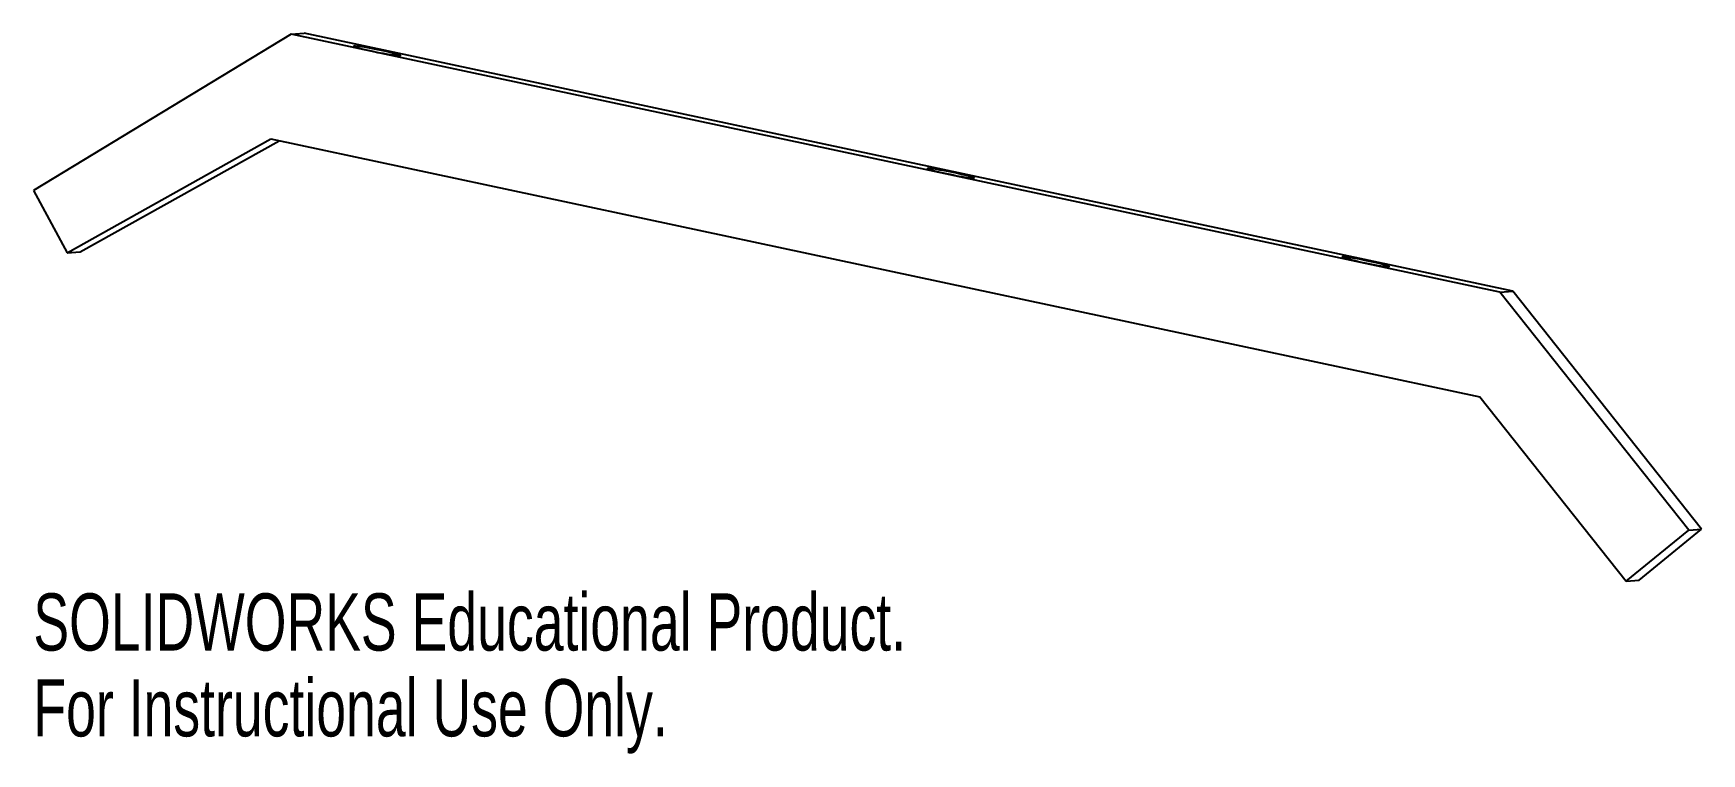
# Model space of a CAD drawing. Header units: millimetres. Extents: x -76 to 64, y -41 to 20.
import ezdxf

# ---------------------------------------------------------------- set-up
doc = ezdxf.new("R2010")
doc.units = ezdxf.units.MM
doc.styles.add('SLDTEXTSTYLE0', font='TXT', dxfattribs={"width": 0.7})

msp = doc.modelspace()

# ---------------------------------------------------------------- linework, layer by layer
at = {"color": 7, "linetype": 'Continuous', "lineweight": 25}
for p, q in [((-54.63, 19.8), (-76.4, 6.59)), ((-54.63, 19.8), (-53.54, 19.88)), ((47.41, -1.98), (-54.63, 19.8)), ((48.51, -1.9), (-53.54, 19.88)), ((-73.55, 1.33), (-56.34, 10.96)), ((-72.45, 1.41), (-55.65, 10.81)), ((-56.34, 10.96), (45.71, -10.82)), ((-76.4, 6.59), (-73.55, 1.33)), ((-73.55, 1.33), (-72.45, 1.41)), ((47.41, -1.98), (48.51, -1.9)), ((63.35, -22.09), (47.41, -1.98)), ((64.44, -22.01), (48.51, -1.9)), ((45.71, -10.82), (58.07, -26.41)), ((58.07, -26.41), (63.35, -22.09)), ((59.16, -26.33), (64.44, -22.01)), ((63.35, -22.09), (64.44, -22.01)), ((58.07, -26.41), (59.16, -26.33))]:
    msp.add_line(p, q, dxfattribs=at)
at = {"color": 7, "linetype": 'Continuous', "lineweight": 25, "flags": 128}
for points in [[(-49.32, 18.81), (-49.35, 18.79), (-49.29, 18.75), (-49.13, 18.7), (-48.88, 18.63), (-48.55, 18.55), (-48.17, 18.46), (-47.75, 18.37), (-47.31, 18.27), (-46.87, 18.19), (-46.46, 18.11), (-46.09, 18.05), (-45.79, 18.01), (-45.57, 17.98), (-45.44, 17.98), (-45.4, 18), (-45.47, 18.03), (-45.63, 18.09), (-45.88, 18.16), (-46.2, 18.24), (-46.59, 18.33), (-47.01, 18.42), (-47.45, 18.51), (-47.89, 18.6), (-48.3, 18.67), (-48.67, 18.73), (-48.97, 18.78), (-49.19, 18.8), (-49.32, 18.81)], [(-0.88, 8.47), (-0.92, 8.45), (-0.85, 8.42), (-0.69, 8.36), (-0.44, 8.29), (-0.12, 8.21), (0.27, 8.12), (0.69, 8.03), (1.13, 7.94), (1.57, 7.85), (1.98, 7.78), (2.35, 7.71), (2.65, 7.67), (2.87, 7.64), (3, 7.64), (3.03, 7.66), (2.97, 7.69), (2.81, 7.75), (2.56, 7.82), (2.23, 7.9), (1.85, 7.99), (1.43, 8.08), (0.99, 8.17), (0.55, 8.26), (0.14, 8.33), (-0.23, 8.4), (-0.53, 8.44), (-0.75, 8.47), (-0.88, 8.47)], [(34.13, 1), (34.1, 0.98), (34.16, 0.94), (34.32, 0.89), (34.57, 0.82), (34.9, 0.74), (35.28, 0.65), (35.7, 0.55), (36.14, 0.46), (36.58, 0.38), (36.99, 0.3), (37.36, 0.24), (37.66, 0.2), (37.88, 0.17), (38.01, 0.17), (38.05, 0.18), (37.98, 0.22), (37.82, 0.27), (37.57, 0.34), (37.25, 0.43), (36.86, 0.52), (36.44, 0.61), (36, 0.7), (35.56, 0.79), (35.15, 0.86), (34.78, 0.92), (34.48, 0.97), (34.26, 0.99), (34.13, 1)]]:
    msp.add_lwpolyline(points, dxfattribs=at)

# ---------------------------------------------------------------- texts
at = {"color": 7, "linetype": 'Continuous', "char_height": 4.8336, "attachment_point": 1, "style": 'SLDTEXTSTYLE0'}
for s, insert in [('SOLIDWORKS Educational Product.', (-76.4, -27.43)), ('For Instructional Use Only.', (-76.4, -34.68))]:
    msp.add_mtext(s, dxfattribs=dict(at, insert=insert))

doc.saveas('drawing.dxf')
